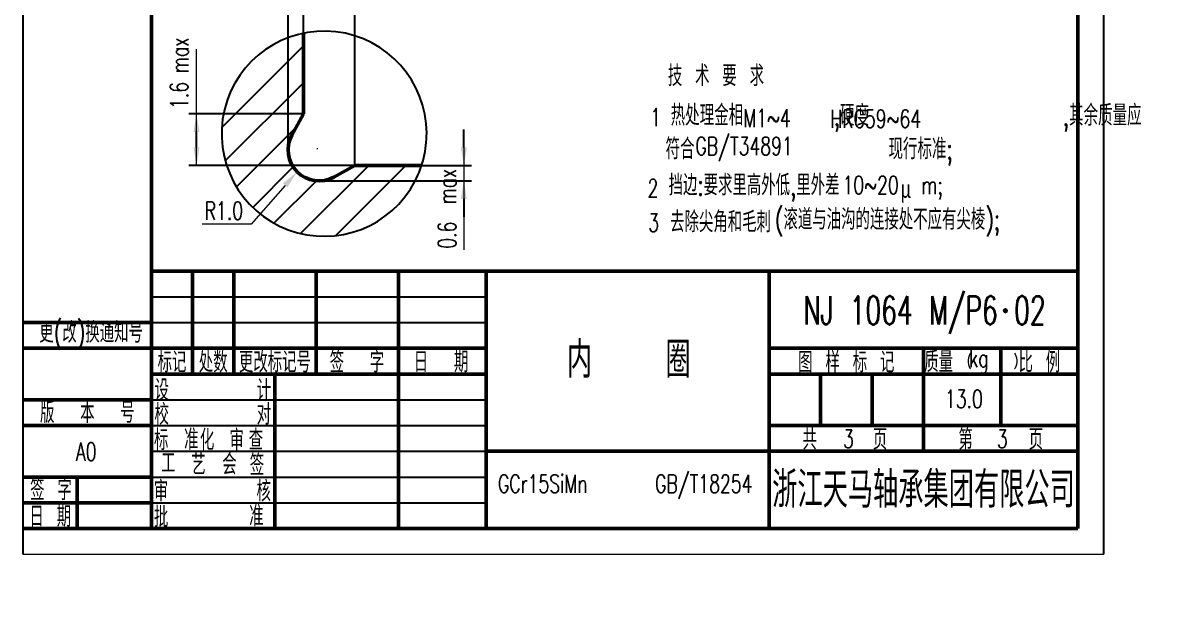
# Model space of a CAD drawing. Header units: millimetres. Extents: x 1952 to 19571, y 795 to 31228.
# Drawn here: x 2450.3 to 2671.1, y 1152.8 to 1265.5 of the extents above; entities that cross this region are included whole.
import ezdxf
from ezdxf.enums import TextEntityAlignment as Align

# ---------------------------------------------------------------- set-up
doc = ezdxf.new("R2010")
doc.units = ezdxf.units.MM
doc.header["$LTSCALE"] = 0.3
for name, color, linetype, lineweight in [('1', 7, 'Continuous', 50), ('2', 7, 'Continuous', 18), ('90', 7, 'Continuous', 18), ('文字', 7, 'Continuous', 18), ('粗实线', 7, 'Continuous', 50), ('细实线', 7, 'Continuous', 18)]:
    doc.layers.add(name, color=color, linetype=linetype, lineweight=lineweight)
doc.styles.add('HZ', font='txt.shx', dxfattribs={"width": 0.67, "bigfont": 'hztxt (2).shx'})
doc.styles.add('HZ 小', font='txt.shx', dxfattribs={"width": 0.7, "bigfont": 'hztxt.shx'})
doc.styles.add('HZTXT', font='txt.shx', dxfattribs={"width": 0.7, "bigfont": 'hztxt.shx'})
doc.styles.get("Standard").update_dxf_attribs({"font": 'simsun.ttc'})
doc.dimstyles.new('1.1水平线性1：1', dxfattribs={"dimtxt": 3.5, "dimasz": 3.5, "dimexe": 2, "dimexo": 0, "dimgap": 1, "dimtad": 1, "dimdec": 7, "dimdsep": 46, "dimtxsty": 'HZ 小', "dimcen": 0, "dimdle": 7, "dimclre": 256, "dimadec": 3, "dimazin": 2, "dimtfac": 0.514286, "dimtdec": 7, "dimtix": 1, "dimtmove": 0, "dimatfit": 3, "dimfxl": 1, "dimtolj": 1, "dimarcsym": 0})
doc.dimstyles.get("Standard").update_dxf_attribs({"dimtxt": 0.18, "dimasz": 0.18, "dimexe": 0.18, "dimexo": 0.0625, "dimgap": 0.09, "dimtad": 0, "dimtih": 1, "dimtoh": 1, "dimdec": 4, "dimzin": 0, "dimdsep": 46, "dimtxsty": 'Standard', "dimcen": 0.09, "dimadec": 0, "dimazin": 0, "dimtfac": 1, "dimtdec": 4, "dimtofl": 0, "dimtmove": 0, "dimatfit": 3, "dimfxl": 1, "dimtolj": 1, "dimtzin": 0, "dimarcsym": 0})

# ---------------------------------------------------------------- blocks, each defined once
blk = doc.blocks.new('*D281')
at = {"layer": '2', "color": 0, "lineweight": -2}
for p, q in [((2501.85, 1240.78), (2501.85, 1271.06)), ((2504.85, 1247.78), (2504.85, 1271.06)), ((2498.35, 1269.56), (2494.85, 1269.56)), ((2508.35, 1269.56), (2511.85, 1269.56))]:
    blk.add_line(p, q, dxfattribs=at)
at = {"layer": '2', "color": 0}
for points in [[(2498.35, 1268.98), (2498.35, 1270.14), (2501.85, 1269.56)], [(2508.35, 1270.14), (2508.35, 1268.98), (2504.85, 1269.56)]]:
    blk.add_solid(points, dxfattribs=at)
at = {"layer": 'Defpoints', "color": 0}
for p in [(2504.85, 1269.56), (2504.85, 1247.78), (2501.85, 1240.78)]:
    blk.add_point(p, dxfattribs=at)
blk = doc.blocks.new('BLK', base_point=(1, 0))
for points in [[(0, 0), (1, 0), (0, 0.15), (0, -0.15), (1, 0)], [(0, 0.07), (0.5, 0), (0, -0.07)]]:
    blk.add_lwpolyline(points)
blk = doc.blocks.new('*D282')
at = {"layer": '2', "color": 0, "lineweight": -2}
for p, q in [((2504.85, 1247.78), (2504.85, 1271.06)), ((2514.85, 1237.78), (2514.85, 1271.06)), ((2508.35, 1269.56), (2511.35, 1269.56))]:
    blk.add_line(p, q, dxfattribs=at)
at = {"layer": '2', "color": 0}
for points in [[(2508.35, 1270.14), (2508.35, 1268.98), (2504.85, 1269.56)], [(2511.35, 1268.98), (2511.35, 1270.14), (2514.85, 1269.56)]]:
    blk.add_solid(points, dxfattribs=at)
at = {"layer": 'Defpoints', "color": 0}
for p in [(2514.85, 1269.56), (2504.85, 1247.78), (2514.85, 1237.78)]:
    blk.add_point(p, dxfattribs=at)
blk = doc.blocks.new('*D283')
at = {"layer": '2', "color": 0, "lineweight": -2}
for p, q in [((2504.85, 1247.78), (2482.57, 1247.78)), ((2484.07, 1241.28), (2484.07, 1244.28)), ((2514.85, 1237.78), (2482.57, 1237.78))]:
    blk.add_line(p, q, dxfattribs=at)
at = {"layer": '2', "color": 0}
for points in [[(2484.65, 1244.28), (2483.49, 1244.28), (2484.07, 1247.78)], [(2483.49, 1241.28), (2484.65, 1241.28), (2484.07, 1237.78)]]:
    blk.add_solid(points, dxfattribs=at)
at = {"layer": 'Defpoints', "color": 0}
for p in [(2484.07, 1247.78), (2504.85, 1247.78), (2514.85, 1237.78)]:
    blk.add_point(p, dxfattribs=at)
blk = doc.blocks.new('*D284')
at = {"layer": '2', "color": 0, "lineweight": -2}
for p, q in [((2536.01, 1241.28), (2536.01, 1244.78)), ((2514.85, 1237.78), (2537.51, 1237.78)), ((2507.99, 1234.78), (2537.51, 1234.78)), ((2536.01, 1231.28), (2536.01, 1227.78))]:
    blk.add_line(p, q, dxfattribs=at)
at = {"layer": '2', "color": 0}
for points in [[(2535.42, 1241.28), (2536.59, 1241.28), (2536.01, 1237.78)], [(2536.59, 1231.28), (2535.42, 1231.28), (2536.01, 1234.78)]]:
    blk.add_solid(points, dxfattribs=at)
at = {"layer": 'Defpoints', "color": 0}
for p in [(2514.85, 1237.78), (2507.99, 1234.78), (2536.01, 1234.78)]:
    blk.add_point(p, dxfattribs=at)
blk = doc.blocks.new('*D438')
at = {"layer": 'Defpoints', "color": 0}
for p in [(2570.92, 1032.98), (2594.57, 1032.77), (2597.18, 1031.3), (2598.72, 1032.75), (2598.31, 1028.13)]:
    blk.add_point(p, dxfattribs=at)
at = {"layer": '细实线', "color": 0, "linetype": 'Continuous', "lineweight": -2}
for start, end in [(7.6367, 15.4817), (349.9551, 359.7916), (334.265, 342.1101)]:
    blk.add_arc((2571.65, 1032.85), 25.58, start, end, dxfattribs=at)
at = {"layer": '细实线', "color": 0}
for points in [[(2596.42, 1036.21), (2597.58, 1036.29), (2597.23, 1032.76)], [(2596.56, 1024.85), (2595.43, 1025.13), (2596.84, 1028.39)]]:
    blk.add_solid(points, dxfattribs=at)

msp = doc.modelspace()

# ---------------------------------------------------------------- hatches: boundary and pattern name
at = {"ltscale": 0.3}
h = msp.add_hatch(dxfattribs=at)
h.set_pattern_fill('ANSI31', color=0, scale=1.6, style=0)
h.set_pattern_definition([(45, (1512.359, 1554.51), (-3.592102, 3.592102), [])])
h.paths.add_polyline_path([(2502.59299209, 1243.67125622), (2504.85156902, 1247.7820749), (2504.85156902, 1263.45161252, 1.7385163433), (2527.81058755, 1237.7820749), (2514.85156902, 1237.7820749), (2510.74075034, 1235.52349797, -0.7506218982)])

# ---------------------------------------------------------------- linework, layer by layer
at = {"color": 7}
for p, q in [((2450.31210698, 1459.2741002), (2450.31210698, 1162.2741002)), ((2660.31210698, 1162.2741002), (2660.31210698, 1459.2741002))]:
    msp.add_line(p, q, dxfattribs=at)
for p, q in [((2475.31210698, 1212.2741002), (2540.31205959, 1212.2741002)), ((2475.31210698, 1207.2741002), (2540.31205959, 1207.2741002)), ((2475.31210698, 1192.2741002), (2540.31205959, 1192.2741002)), ((2475.31210698, 1187.2741002), (2540.31205959, 1187.2741002)), ((2475.31210698, 1182.2741002), (2540.31205959, 1182.2741002)), ((2475.31210698, 1177.2741002), (2540.31205959, 1177.2741002)), ((2475.31210698, 1172.2741002), (2540.31205959, 1172.2741002))]:
    msp.add_line(p, q)
at = {"color": 0, "ltscale": 0.3}
for start, end in [(0.3462716528, 332.6316891232), (332.6316891232, 0.3462716527)]:
    msp.add_arc((2508.86565006, 1243.93971117), 19.9205206, start, end, dxfattribs=at)
at = {"layer": '1', "color": 7}
msp.add_line((2595.31210752, 1182.2741002), (2540.31206013, 1182.2741002), dxfattribs=at)
at = {"layer": '2'}
for p, q in [((2484.06858296, 1237.7820749), (2484.06858296, 1260.34012944)), ((2536.00528649, 1244.7820749), (2536.00528649, 1221.40691215)), ((2507.47467131, 1241.05076412), (2507.65467131, 1241.05076412)), ((2507.56467131, 1240.96076412), (2507.56467131, 1241.14076412)), ((2501.3014116, 1233.9078251), (2494.671027, 1226.34619825)), ((2494.671027, 1226.34619825), (2485.18918788, 1226.34619825))]:
    msp.add_line(p, q, dxfattribs=at)
msp.add_solid([(2501.74001312, 1233.52323898), (2500.86281008, 1234.29241123), (2503.60892834, 1236.53943421)], dxfattribs=at)
at = {"layer": '粗实线', "color": 7}
for p, q in [((2475.31210698, 1167.2741002), (2475.31210698, 1454.2741002)), ((2655.31210698, 1454.2741002), (2655.31210698, 1167.2741002)), ((2504.85156902, 1247.7820749), (2504.85156902, 1263.45161252)), ((2504.85156902, 1247.7820749), (2502.59299209, 1243.67125622)), ((2514.85156902, 1237.7820749), (2510.74075034, 1235.52349797)), ((2514.85156902, 1237.7820749), (2527.81058755, 1237.7820749))]:
    msp.add_line(p, q, dxfattribs=at)
at = {"layer": '粗实线', "lineweight": 50}
for p, q in [((2475.31210698, 1217.2741002), (2655.31210698, 1217.2741002)), ((2483.31210698, 1197.2741002), (2483.31210698, 1217.2741002)), ((2491.31210698, 1197.2741002), (2491.31210698, 1217.2741002)), ((2507.31210698, 1197.2741002), (2507.31210698, 1217.2741002)), ((2523.31210698, 1197.2741002), (2523.31210698, 1217.2741002)), ((2540.31205959, 1167.2741002), (2540.31205959, 1217.2741002)), ((2595.31210698, 1167.2741002), (2595.31210698, 1217.2741002)), ((2475.31210698, 1202.2741002), (2540.31205959, 1202.2741002)), ((2595.31210698, 1202.2741002), (2655.31210698, 1202.2741002)), ((2625.31210698, 1182.2741002), (2625.31210698, 1202.2741002)), ((2640.31210698, 1187.2741002), (2640.31210698, 1202.2741002)), ((2475.31210698, 1197.2741002), (2540.31205959, 1197.2741002)), ((2499.31205959, 1167.2741002), (2499.31205959, 1197.2741002)), ((2523.31210698, 1167.2741002), (2523.31210698, 1197.2741002)), ((2595.31210698, 1197.2741002), (2655.31210698, 1197.2741002)), ((2605.31210698, 1187.2741002), (2605.31210698, 1197.2741002)), ((2615.31210698, 1187.2741002), (2615.31210698, 1197.2741002)), ((2595.31210698, 1187.2741002), (2655.31210698, 1187.2741002)), ((2595.31210698, 1182.2741002), (2655.31210698, 1182.2741002)), ((2475.31210698, 1167.2741002), (2450.31210698, 1167.2741002)), ((2475.31210698, 1167.2741002), (2655.31210698, 1167.2741002))]:
    msp.add_line(p, q, dxfattribs=at)
at = {"layer": '粗实线', "color": 0, "lineweight": 50}
for p, q in [((2475.31210698, 1207.2741002), (2450.31210698, 1207.2741002)), ((2475.31210698, 1207.2741002), (2450.31210698, 1207.2741002)), ((2475.31210698, 1202.2741002), (2450.31210698, 1202.2741002)), ((2475.31210698, 1202.2741002), (2450.31210698, 1202.2741002)), ((2475.31210698, 1192.2741002), (2450.31210698, 1192.2741002)), ((2475.31210698, 1192.2741002), (2450.31210698, 1192.2741002)), ((2475.31210698, 1187.2741002), (2450.31210698, 1187.2741002)), ((2475.31210698, 1187.2741002), (2450.31210698, 1187.2741002)), ((2475.31210698, 1177.2741002), (2450.31210698, 1177.2741002)), ((2475.31210698, 1177.2741002), (2450.31210698, 1177.2741002)), ((2460.89761027, 1177.2741002), (2460.89761027, 1167.2741002)), ((2475.31210698, 1172.2741002), (2450.31210698, 1172.2741002)), ((2475.31210698, 1172.2741002), (2450.31210698, 1172.2741002))]:
    msp.add_line(p, q, dxfattribs=at)
at = {"layer": '粗实线', "color": 7}
msp.add_arc((2507.85156902, 1240.7820749), 6, 151.2146091763, 298.7853908237, dxfattribs=at)
at = {"layer": '细实线', "color": 7, "linetype": 'Continuous', "lineweight": 20}
msp.add_line((2450.31210698, 1162.2741002), (2660.31210698, 1162.2741002), dxfattribs=at)
at = {"layer": '细实线', "const_width": 0.5}
msp.add_lwpolyline([(2640.96105736, 1209.56951176, 1), (2641.46105736, 1209.56951176, 1)], format="xyb", close=True, dxfattribs=at)

# ---------------------------------------------------------------- texts
at = {"style": 'HZTXT', "width": 0.7}
for s, p in [('  max', (2482.51635728, 1251.29540198)), ('1.6', (2482.45582011, 1248.73587368)), ('   max', (2534.50900984, 1223.07330366)), ('0.6', (2534.50448516, 1221.60455533))]:
    msp.add_text(s, height=3.5, rotation=90, dxfattribs=at).set_placement(p)
at = {"color": 7, "style": 'HZTXT', "width": 0.7}
msp.add_text('R1.0', height=3.5, dxfattribs=at).set_placement((2485.65873594, 1227.23881936))
at = {"style": 'HZTXT', "width": 0.7}
msp.add_text('    (      )', height=2, dxfattribs=at).set_placement((2636.00079651, 1199.7741002), align=Align.MIDDLE)
msp.add_text('13.0', height=3.5, dxfattribs=at).set_placement((2629.48184013, 1190.70320397))
at = {"char_height": 3.5, "style": 'HZ 小'}
for s, insert, width, attachment_point in [('1', (2572.24242386, 1245.36885997), 1.225, 7), ('M1~4', (2590.27713679, 1245.22296594), 12.25, 7), ('HRC59~64', (2607.20102865, 1245.08000584), 28.175, 7), ('2', (2571.68795877, 1231.59111858), 2.45, 7), ('10~20  m;', (2609.57704787, 1231.14832114), 23.8875, 7), ('{\\fKaiTi|b0|i0|c118|p0;μ}', (2620.81371183, 1234.99775282), 2.2419140852, 1), ('3', (2571.83468011, 1224.90712337), 2.45, 7)]:
    msp.add_mtext(s, dxfattribs=dict(at, insert=insert, width=width, attachment_point=attachment_point))
at = {"color": 0, "char_height": 3.5, "style": 'HZ 小'}
for s, insert, width, attachment_point in [('A0', (2460.66091295, 1180.450119), 5.5125, 7), ('GCr15SiMn      GB/T18254', (2567.35239129, 1173.05819674), 71.05, 8)]:
    msp.add_mtext(s, dxfattribs=dict(at, insert=insert, width=width, attachment_point=attachment_point))
at = {"layer": '2', "attachment_point": 7, "style": 'HZ 小'}
for s, insert, char_height, width in [(' 热处理金相       ,硬度               ,其余质量应', (2573.68208799, 1244.27550037), 4.025, 105.55059375), ('符合               现行标准;', (2575.18724752, 1237.74301028), 4.025, 91.8505), ('(滚道与油沟的连接处不应有尖棱);', (2596.41389657, 1223.96321652), 4, 65.31)]:
    msp.add_mtext(s, dxfattribs=dict(at, insert=insert, char_height=char_height, width=width))
at = {"layer": '90', "insert": (2581.00144639, 1238.62901475), "char_height": 3.5, "width": 26.95, "attachment_point": 7, "style": 'HZ 小'}
msp.add_mtext('GB/T34891', dxfattribs=at)
at = {"layer": '文字', "color": 0, "linetype": 'Continuous', "style": 'HZ 小', "width": 0.65}
msp.add_text('NJ 1064 M/P6 02', height=5.5, dxfattribs=at).set_placement((2625.48921838, 1206.90440135), align=Align.CENTER)
at = {"layer": '文字', "style": 'HZTXT', "width": 0.7}
for s, height, p in [('内   圈', 7, (2568.05260259, 1200.40815238)), ('标记', 4, (2479.31210698, 1199.7741002)), ('处数', 4, (2487.31210698, 1199.7741002)), ('更改标记号', 4, (2499.30783458, 1199.7741002)), ('签  字', 4, (2515.23678095, 1199.7741002)), ('日  期', 4, (2531.57769609, 1199.7741002)), ('图 样 标 记', 4, (2610.31210698, 1199.7741002)), ('质量    ', 4, (2633.24678521, 1199.83899723)), ('kg', 3.5, (2636.04761989, 1199.7741002)), ('比 例', 4, (2647.81205959, 1199.7741002)), ('设   ', 4, (2481.05789794, 1194.32473079)), (' 计', 4, (2495.92906093, 1194.32473079)), ('校   ', 4, (2481.05789794, 1189.64518297)), (' 对', 4, (2495.92906093, 1189.64518297)), ('标   ', 4, (2480.95798344, 1184.68676873)), ('准', 4, (2483.05197473, 1184.74129783)), ('化   ', 4, (2489.87171711, 1184.68676873)), ('审', 4, (2491.8843389, 1184.68676873)), ('查', 4, (2495.61163455, 1184.68676873)), ('共    页', 4, (2610.0258018, 1184.75491611)), ('第    页', 4, (2640.31210698, 1184.7741002)), ('工', 4, (2478.5899317, 1179.98850686)), ('艺', 4, (2484.45636619, 1179.91231639)), ('会', 4, (2490.47328767, 1179.93612591)), ('签', 4, (2495.81401225, 1179.83612591)), ('浙江天马轴承集团有限公司', 7, (2625.30740561, 1175.1905588)), ('审   ', 4, (2480.91822961, 1174.73803141)), (' 核', 4, (2495.86598947, 1174.73803141)), ('批   ', 4, (2480.93331916, 1169.70913466)), ('准', 4, (2495.70358203, 1169.88856489))]:
    msp.add_text(s, height=height, dxfattribs=at).set_placement(p, align=Align.MIDDLE)
for p in [(2609.676433, 1182.9299768, 2.4), (2639.56510053, 1182.92997754, 2.4)]:
    msp.add_text('3', height=3.5, dxfattribs=at).set_placement(p)
at = {"layer": '文字', "char_height": 4, "attachment_point": 7, "style": 'HZ 小'}
for s, insert, width in [('技 术 要 求', (2575.63644262, 1253.17456252), 28.84), ('挡边:要求里高外低,里外差', (2575.78132569, 1230.74094194), 49.63), ('去除尖角和毛刺', (2576.07581421, 1224.77033895), 28.735)]:
    msp.add_mtext(s, dxfattribs=dict(at, insert=insert, width=width))
at = {"layer": '文字', "color": 0, "char_height": 4, "attachment_point": 5, "style": 'HZ 小'}
for s, insert, width in [('更(改)换通知号', (2463.59460188, 1204.69619291), 30.52), ('版  本  号 ', (2462.86435856, 1189.7741002), 29.435), ('签 字', (2455.79621326, 1174.7741002), 11.935), ('日 期', (2455.65044586, 1169.58580297), 11.2)]:
    msp.add_mtext(s, dxfattribs=dict(at, insert=insert, width=width))

# ---------------------------------------------------------------- dimensions: what is measured, and where the dimension line sits
at = {"layer": '2'}
for base, p1, p2, picture, middle in [((2504.85156902, 1269.56016347), (2501.85156902, 1240.7820749), (2504.85156902, 1247.7820749), '*D281', (2503.35156902, 1269.56016347)), ((2514.85156902, 1269.56016347), (2504.85156902, 1247.7820749), (2514.85156902, 1237.7820749), '*D282', (2509.85156902, 1269.56016347))]:
    dim = msp.add_linear_dim(base=base, p1=p1, p2=p2, text=' ', dimstyle='Standard', override={"dimtxt": 3.5, "dimasz": 3.5, "dimexe": 1.5, "dimexo": 0, "dimgap": 1.3, "dimtad": 1, "dimtih": 0, "dimtoh": 0, "dimtxsty": 'HZ', "dimblk1": 'BLK', "dimtmove": 2}, dxfattribs=at)
    dim.commit()
    dim.dimension.update_dxf_attribs({"geometry": picture, "text_midpoint": middle})
for base, p2, picture, middle in [((2484.06858296, 1247.7820749), (2504.85156902, 1247.7820749), '*D283', (2484.06858296, 1242.7820749)), ((2536.00528649, 1234.7820749), (2507.98668628, 1234.7820749), '*D284', (2536.00528649, 1236.2820749))]:
    dim = msp.add_linear_dim(base=base, p1=(2514.85156902, 1237.7820749), p2=p2, angle=90, text=' ', dimstyle='Standard', override={"dimtxt": 3.5, "dimasz": 3.5, "dimexe": 1.5, "dimexo": 0, "dimgap": 1.3, "dimtad": 1, "dimtih": 0, "dimtoh": 0, "dimtxsty": 'HZ', "dimblk1": 'BLK', "dimtmove": 2}, dxfattribs=at)
    dim.commit()
    dim.dimension.update_dxf_attribs({"geometry": picture, "text_midpoint": middle})
at = {"layer": '细实线', "color": 0}
dim = msp.add_angular_dim_2l(base=(2597.18141917, 1031.29638391), line1=((2570.91570353, 1032.98192273), (2598.30926967, 1028.12955438)), line2=((2594.56626272, 1032.76908264), (2598.72186151, 1032.75396989)), text=' ', dimstyle='1.1水平线性1：1', dxfattribs=at)
dim.commit()
dim.dimension.update_dxf_attribs({"geometry": '*D438', "text_midpoint": (19570.81937258, 31228.45648905)})

doc.saveas('drawing.dxf')
